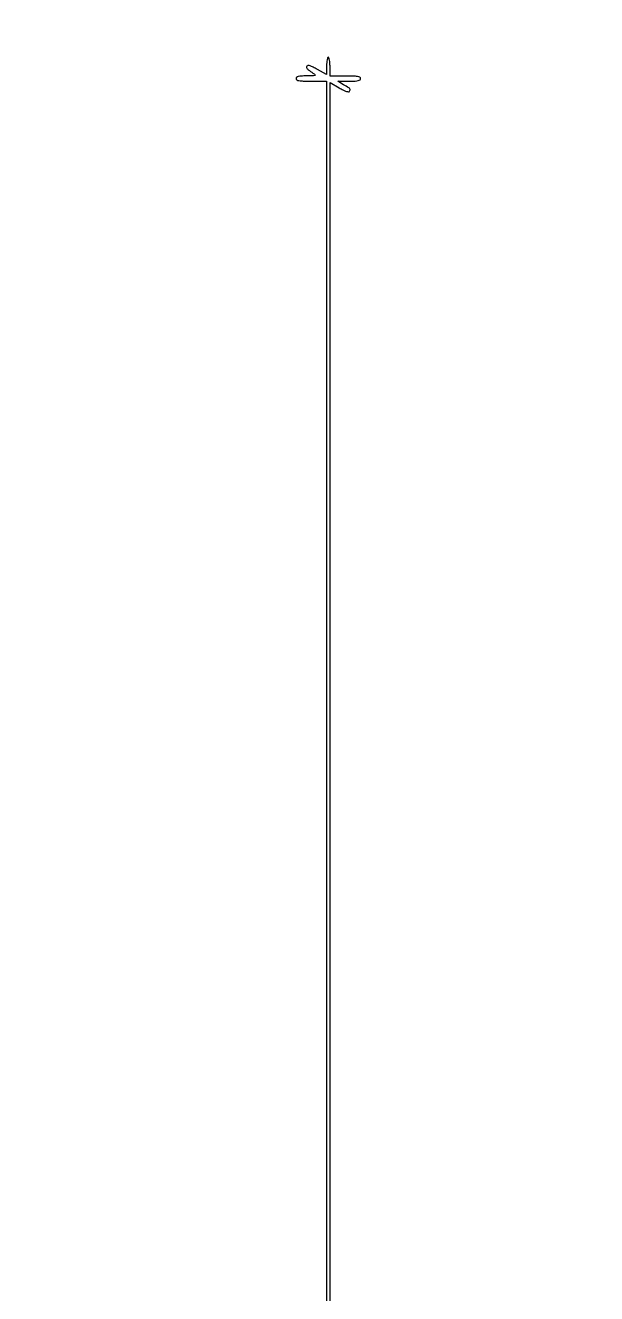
# Model space of a CAD drawing. Extents: x 0 to 836, y 5 to 589.
# Drawn here: x 703 to 731.4, y 452.1 to 515.2 of the extents above; entities that cross this region are included whole.
import ezdxf

# ---------------------------------------------------------------- set-up
doc = ezdxf.new("R2010")
doc.units = 0
doc.header["$MEASUREMENT"] = 0

msp = doc.modelspace()

# ---------------------------------------------------------------- linework, layer by layer
for points in [[(201.712326, 537.783562, -0.000001), (217.055896, 537.76491, -0.426088)], [(546.957638, 269.095817, -0.000001), (546.976289, 285.583213, -0.415883)], [(835.446278, 121.592707, -0.000059), (835.429914, 203.53197, -0.00002), (835.42504, 321.569549), (835.424938, 588.3084), (835.769253, 588.3084, 0.013775), (835.969061, 588.313906, 0.121919), (836.052736, 588.339582, 0.232745), (836.087862, 588.394014, 0.064289), (836.086534, 588.49875), (836.0595, 588.6891), (420.497259, 588.710259, 0.000013), (261.145696, 588.714318, 0.000021), (126.989856, 588.708632)], [(718.164575, 211.571705, 0.000026), (718.1694, 303.889409), (718.1694, 512.350018), (718.628177, 512.087532, 0.013632), (718.833215, 511.977528, 0.036849), (718.985793, 511.914543, 0.055394), (719.092538, 511.892109, 0.285851), (719.144248, 511.917752, 0.078544), (719.173855, 511.988407, 0.25054), (719.161566, 512.036348, 0.068732), (719.097862, 512.089102, 0.002883), (718.8462, 512.242922), (718.5501, 512.421568), (719.12115, 512.421884, 0.008923), (719.414515, 512.427282, 0.04577), (719.575822, 512.447997, 0.10575), (719.661084, 512.487091, 0.236826), (719.6922, 512.5491, 0.273642), (719.654325, 512.613123, 0.084509), (719.54415, 512.651325, 0.035355), (719.334386, 512.6712, 0.005946), (718.9308, 512.676), (718.1694, 512.676), (718.1694, 513.1413, 0.017105), (718.163296, 513.319666, 0.027868), (718.144549, 513.469918, 0.026982), (718.117881, 513.581891, 0.332234), (718.0848, 513.6066, 0.324455), (718.051801, 513.582667, 0.030522), (718.025051, 513.479971, 0.029984), (718.006307, 513.340762, 0.018474), (718.0002, 513.175524), (718.0002, 512.744448), (717.538933, 513.004771, 0.012921), (717.326842, 513.117344, 0.039053), (717.175296, 513.178588, 0.064002), (717.071774, 513.19723, 0.273412), (717.018408, 513.169213, 0.187707), (717.005836, 513.101082, 0.142973), (717.040688, 513.032918, 0.052553), (717.143692, 512.94454, 0.007186), (717.379522, 512.786725, -0.140256), (717.422139, 512.737812, -0.462508), (717.406656, 512.703908, -0.061481), (717.295411, 512.686732, -0.005245), (717.00615, 512.680975, 0.010172), (716.738511, 512.67301, 0.04862), (716.587504, 512.650611, 0.108379), (716.506928, 512.610656, 0.22744), (716.4774, 512.5491, 0.273642), (716.515275, 512.485077, 0.084509), (716.62545, 512.446875, 0.035355), (716.835214, 512.427, 0.005946), (717.2388, 512.4222), (718.0002, 512.4222), (718.0002, 320.588723, -0.000011), (717.997333, 194.273324, -0.000202)], [(604.852986, 529.408162, -0.000002), (620.423836, 529.389509, -0.550615)], [(308.18842, 529.408162, -0.000002), (322.638019, 529.38951, -0.415836)], [(238.738155, 529.614638, -0.000002), (224.300981, 529.63329, -0.415836)], [(531.796111, 538.074638, -0.000002), (517.6951, 538.093291, -0.426056)], [(413.368417, 538.074638, -0.000002), (399.676779, 538.093291, -0.415815)], [(693.315638, 481.579418, -0.000002), (693.334294, 494.031443, -0.550517)], [(693.109162, 421.684687, -0.000002), (693.090507, 409.236574, -0.415775)], [(689.941022, 529.408162, -0.000003), (701.809045, 529.389505, -0.550493)], [(604.231838, 387.151416, -0.000003), (604.250494, 398.693431, -0.41574)], [(624.386963, 547.911742, -0.000008), (634.425797, 547.933006, -0.000377)]]:
    msp.add_lwpolyline(points, format="xyb")

doc.saveas('drawing.dxf')
